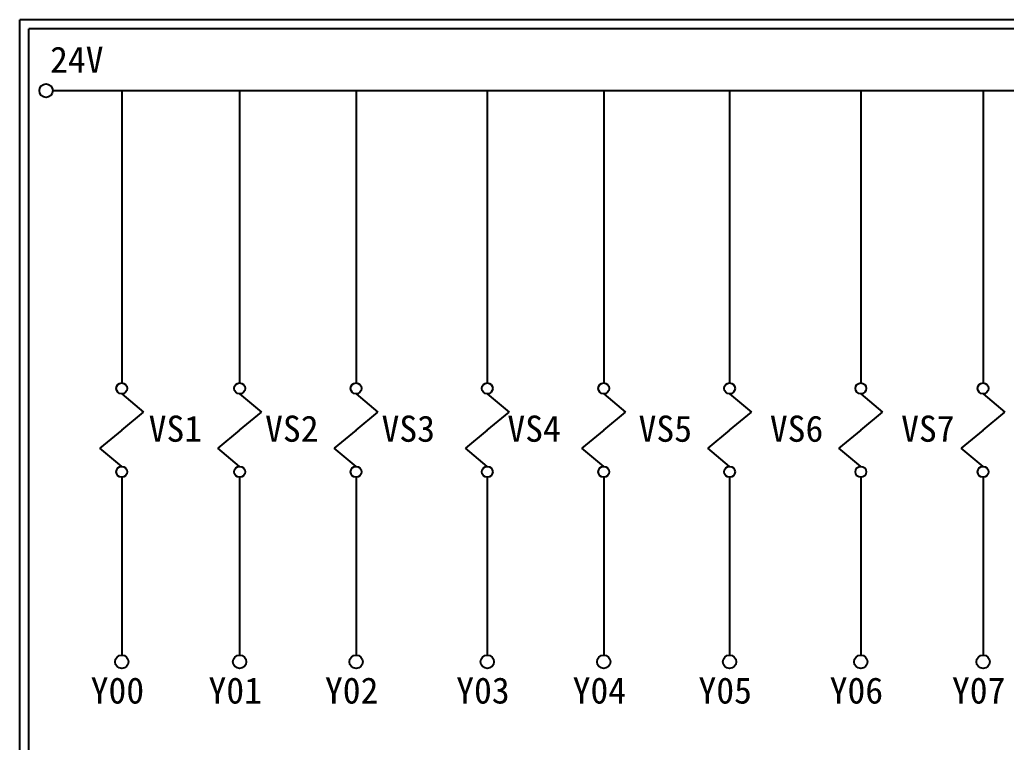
# Model space of a CAD drawing. Extents: x 926 to 1213, y 3 to 207.
# Drawn here: x 925.7 to 1061.3, y 107.6 to 207 of the extents above; entities that cross this region are included whole.
import ezdxf

# ---------------------------------------------------------------- set-up
doc = ezdxf.new("R2010")
doc.units = 0
doc.layers.add('圖框層', color=7, linetype='CONTINUOUS')
doc.layers.add('標尺寸層', color=3, linetype='CONTINUOUS')
doc.styles.add('STSL', font='KAIU.TTF')

msp = doc.modelspace()

# ---------------------------------------------------------------- linework, layer by layer
at = {"layer": '圖框層', "color": 7}
for p, q in [((1212.74, 206.97), (925.74, 206.97)), ((925.74, 3), (925.74, 206.97)), ((1211.49, 205.72), (926.99, 205.72)), ((926.99, 4.25), (926.99, 205.72))]:
    msp.add_line(p, q, dxfattribs=at)
at = {"layer": '標尺寸層', "color": 7}
for p, q in [((930.28, 197.22), (1207.88, 197.22)), ((939.76, 197.22), (939.76, 157.03)), ((955.96, 197.22), (955.96, 157.03)), ((971.96, 197.22), (971.96, 157.03)), ((989.99, 197.22), (989.99, 157.03)), ((1005.99, 197.22), (1005.99, 157.03)), ((1023.28, 197.22), (1023.28, 157.03)), ((1041.32, 197.22), (1041.32, 157.03)), ((1058.12, 197.22), (1058.12, 157.03)), ((939.76, 155.53), (942.77, 153.04)), ((955.96, 155.53), (958.96, 153.04)), ((971.96, 155.53), (974.96, 153.04)), ((989.99, 155.53), (993, 153.04)), ((1005.99, 155.53), (1009, 153.04)), ((1023.28, 155.53), (1026.29, 153.04)), ((1041.32, 155.53), (1044.32, 153.04)), ((1058.12, 155.53), (1061.12, 153.04)), ((939.76, 150.55), (942.77, 153.04)), ((955.96, 150.55), (958.96, 153.04)), ((971.96, 150.55), (974.96, 153.04)), ((989.99, 150.55), (993, 153.04)), ((1005.99, 150.55), (1009, 153.04)), ((1023.28, 150.55), (1026.29, 153.04)), ((1041.32, 150.55), (1044.32, 153.04)), ((1058.12, 150.55), (1061.12, 153.04)), ((939.76, 150.55), (936.76, 148.06)), ((955.96, 150.55), (952.96, 148.06)), ((971.96, 150.55), (968.95, 148.06)), ((989.99, 150.55), (986.99, 148.06)), ((1005.99, 150.55), (1002.99, 148.06)), ((1023.28, 150.55), (1020.28, 148.06)), ((1041.32, 150.55), (1038.32, 148.06)), ((1058.12, 150.55), (1055.11, 148.06)), ((939.76, 145.57), (936.76, 148.06)), ((955.96, 145.57), (952.96, 148.06)), ((971.96, 145.57), (968.95, 148.06)), ((989.99, 145.57), (986.99, 148.06)), ((1005.99, 145.57), (1002.99, 148.06)), ((1023.28, 145.57), (1020.28, 148.06)), ((1041.32, 145.57), (1038.32, 148.06)), ((1058.12, 145.57), (1055.11, 148.06)), ((939.76, 144.07), (939.76, 119.62)), ((955.96, 144.07), (955.96, 119.62)), ((971.96, 144.07), (971.96, 119.62)), ((989.99, 144.07), (989.99, 119.62)), ((1005.99, 144.07), (1005.99, 119.62)), ((1023.28, 144.07), (1023.28, 119.62)), ((1041.32, 144.07), (1041.32, 119.62)), ((1058.12, 144.07), (1058.12, 119.62))]:
    msp.add_line(p, q, dxfattribs=at)
for centre, radius in [((929.36, 197.22), 0.92), ((939.76, 156.28), 0.751), ((955.96, 156.28), 0.751), ((971.96, 156.28), 0.751), ((989.99, 156.28), 0.751), ((1005.99, 156.28), 0.751), ((1023.28, 156.28), 0.751), ((1041.32, 156.28), 0.751), ((1058.12, 156.28), 0.751), ((939.76, 144.82), 0.751), ((955.96, 144.82), 0.751), ((971.96, 144.82), 0.751), ((989.99, 144.82), 0.751), ((1005.99, 144.82), 0.751), ((1023.28, 144.82), 0.751), ((1041.32, 144.82), 0.751), ((1058.12, 144.82), 0.751), ((939.76, 118.7), 0.92), ((955.96, 118.7), 0.92), ((971.96, 118.7), 0.92), ((989.99, 118.7), 0.92), ((1005.99, 118.7), 0.92), ((1023.28, 118.7), 0.92), ((1041.32, 118.7), 0.92), ((1058.12, 118.7), 0.92)]:
    msp.add_circle(centre, radius, dxfattribs=at)

# ---------------------------------------------------------------- texts
at = {"layer": '圖框層', "color": 4, "style": 'STSL'}
for s, p in [('24V', (929.91, 199.68)), ('VS1', (943.46, 148.95)), ('VS2', (959.46, 148.95)), ('VS3', (975.46, 148.95)), ('VS4', (992.75, 148.95)), ('VS5', (1010.78, 148.95)), ('VS6', (1028.82, 148.95)), ('VS7', (1046.86, 148.95)), ('Y00', (935.49, 112.96)), ('Y01', (951.68, 112.96)), ('Y02', (967.68, 112.96)), ('Y03', (985.72, 112.96)), ('Y04', (1001.72, 112.96)), ('Y05', (1019.01, 112.96)), ('Y06', (1037.04, 112.96)), ('Y07', (1053.84, 112.96))]:
    msp.add_text(s, height=3.6, dxfattribs=at).set_placement(p)

doc.saveas('drawing.dxf')
